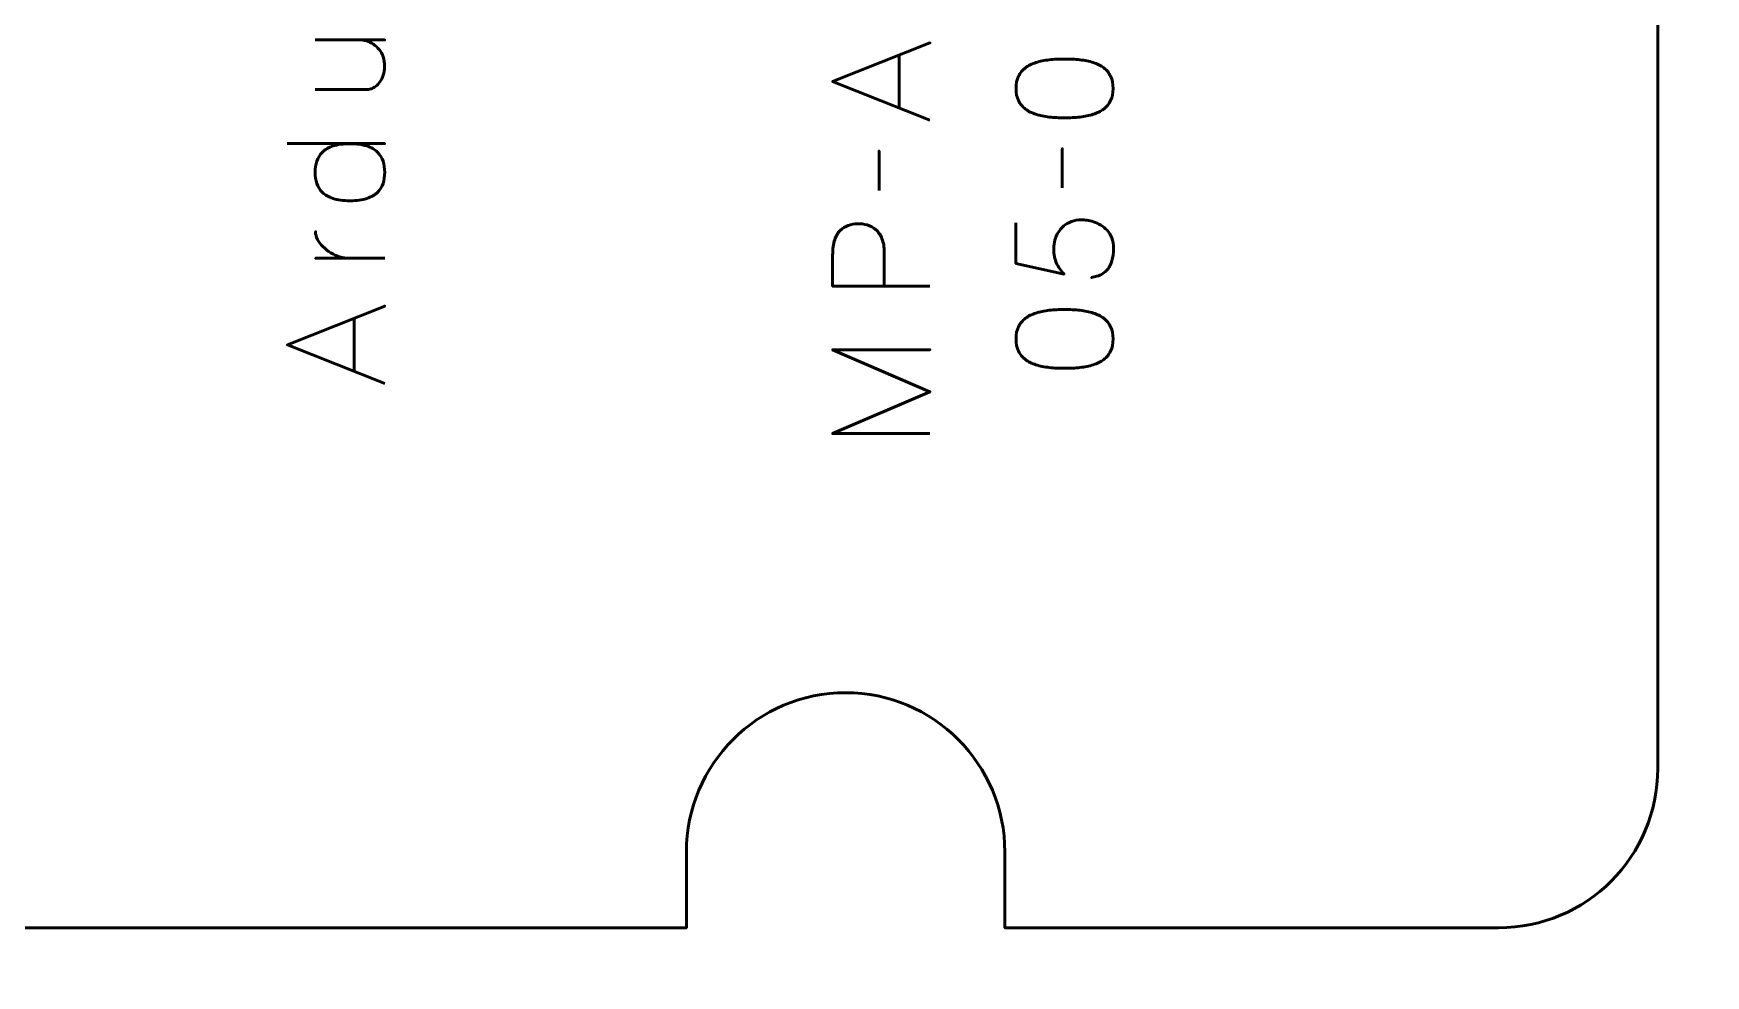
# Model space of a CAD drawing. Header units: centimetres. Extents: x -21 to 0, y -29.7 to 0.
# Drawn here: x -15.75 to -10.5, y -5.97 to -3.01 of the extents above; entities that cross this region are included whole.
import ezdxf

# ---------------------------------------------------------------- set-up
doc = ezdxf.new("R2010")
doc.units = ezdxf.units.CM
doc.header["$MEASUREMENT"] = 0
doc.layers.add('Layer 1', color=7, linetype='Continuous')

msp = doc.modelspace()

# ---------------------------------------------------------------- linework, layer by layer
at = {"layer": 'Layer 1', "color": 22, "lineweight": 53}
msp.add_open_spline([(-21.00002, -29.19996), (-21.00002, -29.19996), (-21.00002, -0.49992), (-21.00002, -0.49992), (-21.00002, -0.49992), (-21.00002, -0.22295), (-20.77693, 0.00004), (-20.49993, 0.00004), (-20.49993, 0.00004), (-20.49993, 0.00004), (-0.50008, 0.00004), (-0.50008, 0.00004), (-0.50008, 0.00004), (-0.22294, 0.00004), (0.00002, -0.22295), (0.00002, -0.49992), (0.00002, -0.49992), (0.00002, -0.49992), (0.00002, -29.19996), (0.00002, -29.19996), (0.00002, -29.19996), (0.00002, -29.47696), (-0.22294, -29.70005), (-0.50008, -29.70005), (-0.50008, -29.70005), (-0.50008, -29.70005), (-20.49993, -29.70005), (-20.49993, -29.70005), (-20.49993, -29.70005), (-20.77693, -29.70005), (-21.00002, -29.47696), (-21.00002, -29.19996)], degree=3, knots=[0, 0, 0, 0, 0.125, 0.125, 0.125, 0.125, 0.25, 0.25, 0.25, 0.25, 0.375, 0.375, 0.375, 0.375, 0.5, 0.5, 0.5, 0.5, 0.625, 0.625, 0.625, 0.625, 0.75, 0.75, 0.75, 0.75, 0.875, 0.875, 0.875, 0.875, 1, 1, 1, 1], dxfattribs=at)
at = {"layer": 'Layer 1', "color": 114, "lineweight": 53}
msp.add_open_spline([(-11.15005, -5.82102), (-11.15005, -5.82102), (-12.7, -5.82102), (-12.7, -5.82102), (-12.7, -5.82102), (-12.7, -5.82102), (-12.7, -5.5835), (-12.7, -5.5835), (-12.7, -5.5835), (-12.7, -5.3074), (-12.92391, -5.0835), (-13.2, -5.0835), (-13.2, -5.0835), (-13.47609, -5.0835), (-13.7, -5.3074), (-13.7, -5.5835), (-13.7, -5.5835), (-13.7, -5.5835), (-13.7, -5.82102), (-13.7, -5.82102), (-13.7, -5.82102), (-13.7, -5.82102), (-19.44995, -5.82102), (-19.44995, -5.82102), (-19.44995, -5.82102), (-19.72695, -5.82102), (-19.95005, -5.59793), (-19.95005, -5.32093), (-19.95005, -5.32093), (-19.95005, -5.32093), (-19.95005, -1.02107), (-19.95005, -1.02107), (-19.95005, -1.02107), (-19.95005, -0.74393), (-19.72695, -0.52097), (-19.44995, -0.52097), (-19.44995, -0.52097), (-19.44995, -0.52097), (-13.5885, -0.52097), (-13.5885, -0.52097), (-13.5885, -0.52097), (-13.5885, -0.52097), (-13.5885, -0.704), (-13.5885, -0.704), (-13.5885, -0.704), (-13.5885, -0.9801), (-13.36459, -1.204), (-13.0885, -1.204), (-13.0885, -1.204), (-12.81241, -1.204), (-12.5885, -0.9801), (-12.5885, -0.704), (-12.5885, -0.704), (-12.5885, -0.704), (-12.5885, -0.52097), (-12.5885, -0.52097), (-12.5885, -0.52097), (-12.5885, -0.52097), (-11.15005, -0.52097), (-11.15005, -0.52097), (-11.15005, -0.52097), (-10.87305, -0.52097), (-10.64995, -0.74393), (-10.64995, -1.02107), (-10.64995, -1.02107), (-10.64995, -1.02107), (-10.64995, -5.32093), (-10.64995, -5.32093), (-10.64995, -5.32093), (-10.64995, -5.59793), (-10.87305, -5.82102), (-11.15005, -5.82102)], degree=3, knots=[0, 0, 0, 0, 0.0555556, 0.0555556, 0.0555556, 0.0555556, 0.1111111, 0.1111111, 0.1111111, 0.1111111, 0.1666667, 0.1666667, 0.1666667, 0.1666667, 0.2222222, 0.2222222, 0.2222222, 0.2222222, 0.2777778, 0.2777778, 0.2777778, 0.2777778, 0.3333333, 0.3333333, 0.3333333, 0.3333333, 0.3888889, 0.3888889, 0.3888889, 0.3888889, 0.4444444, 0.4444444, 0.4444444, 0.4444444, 0.5, 0.5, 0.5, 0.5, 0.5555556, 0.5555556, 0.5555556, 0.5555556, 0.6111111, 0.6111111, 0.6111111, 0.6111111, 0.6666667, 0.6666667, 0.6666667, 0.6666667, 0.7222222, 0.7222222, 0.7222222, 0.7222222, 0.7777778, 0.7777778, 0.7777778, 0.7777778, 0.8333333, 0.8333333, 0.8333333, 0.8333333, 0.8888889, 0.8888889, 0.8888889, 0.8888889, 0.9444444, 0.9444444, 0.9444444, 0.9444444, 1, 1, 1, 1], dxfattribs=at)
at = {"layer": 'Layer 1', "color": 30, "lineweight": 53}
for points, knots in [([(-14.86515, -3.19069), (-14.86508, -3.19069), (-14.86304, -3.19069), (-14.85902, -3.19069), (-14.85902, -3.19069), (-14.855, -3.19069), (-14.84956, -3.19069), (-14.84272, -3.19069), (-14.84272, -3.19069), (-14.8358, -3.19069), (-14.82797, -3.19069), (-14.81922, -3.19069), (-14.81922, -3.19069), (-14.81055, -3.19069), (-14.80137, -3.19069), (-14.79185, -3.19069), (-14.79185, -3.19069), (-14.78225, -3.19069), (-14.7728, -3.19069), (-14.76349, -3.19069), (-14.76349, -3.19069), (-14.7541, -3.19069), (-14.74535, -3.19069), (-14.73731, -3.19069), (-14.73731, -3.19069), (-14.7292, -3.19069), (-14.72221, -3.19069), (-14.71635, -3.19069), (-14.71635, -3.19069), (-14.71057, -3.19069), (-14.70641, -3.19069), (-14.70387, -3.19069), (-14.70387, -3.19069), (-14.69992, -3.19069), (-14.69547, -3.18991), (-14.6906, -3.18822), (-14.6906, -3.18822), (-14.68566, -3.1866), (-14.68072, -3.18399), (-14.67579, -3.18039), (-14.67579, -3.18039), (-14.67078, -3.17679), (-14.66619, -3.17221), (-14.66196, -3.16649), (-14.66196, -3.16649), (-14.65772, -3.1607), (-14.65434, -3.15379), (-14.65173, -3.14575), (-14.65173, -3.14575), (-14.64912, -3.13763), (-14.6477, -3.12818), (-14.64756, -3.11745), (-14.64756, -3.11745), (-14.64756, -3.10659), (-14.64904, -3.09678), (-14.65201, -3.08803), (-14.65201, -3.08803), (-14.65504, -3.07921), (-14.6592, -3.07152), (-14.6645, -3.06482), (-14.6645, -3.06482), (-14.66979, -3.05819), (-14.67586, -3.05261), (-14.68277, -3.0481), (-14.68277, -3.0481), (-14.68961, -3.04358), (-14.69688, -3.0402), (-14.70464, -3.03794), (-14.70464, -3.03794), (-14.71233, -3.03561), (-14.72016, -3.03448), (-14.728, -3.03448), (-14.728, -3.03448), (-14.72016, -3.03448), (-14.71233, -3.03561), (-14.70464, -3.03794), (-14.70464, -3.03794), (-14.69688, -3.0402), (-14.68961, -3.04358), (-14.68277, -3.0481), (-14.68277, -3.0481), (-14.67586, -3.05261), (-14.66979, -3.05819), (-14.6645, -3.06482), (-14.6645, -3.06482), (-14.6592, -3.07152), (-14.65504, -3.07921), (-14.65201, -3.08803), (-14.65201, -3.08803), (-14.64904, -3.09678), (-14.64756, -3.10659), (-14.64756, -3.11745), (-14.64756, -3.11745), (-14.6477, -3.12818), (-14.64912, -3.13763), (-14.65173, -3.14575), (-14.65173, -3.14575), (-14.65434, -3.15379), (-14.65772, -3.1607), (-14.66196, -3.16649), (-14.66196, -3.16649), (-14.66619, -3.17221), (-14.67078, -3.17679), (-14.67579, -3.18039), (-14.67579, -3.18039), (-14.68072, -3.18399), (-14.68566, -3.1866), (-14.6906, -3.18822), (-14.6906, -3.18822), (-14.69547, -3.18991), (-14.69992, -3.19069), (-14.70387, -3.19069), (-14.70387, -3.19069), (-14.70641, -3.19069), (-14.71057, -3.19069), (-14.71635, -3.19069), (-14.71635, -3.19069), (-14.72221, -3.19069), (-14.7292, -3.19069), (-14.73731, -3.19069), (-14.73731, -3.19069), (-14.74535, -3.19069), (-14.7541, -3.19069), (-14.76349, -3.19069), (-14.76349, -3.19069), (-14.7728, -3.19069), (-14.78225, -3.19069), (-14.79185, -3.19069), (-14.79185, -3.19069), (-14.80137, -3.19069), (-14.81055, -3.19069), (-14.81922, -3.19069), (-14.81922, -3.19069), (-14.82797, -3.19069), (-14.8358, -3.19069), (-14.84272, -3.19069), (-14.84272, -3.19069), (-14.84956, -3.19069), (-14.855, -3.19069), (-14.85902, -3.19069), (-14.85902, -3.19069), (-14.86304, -3.19069), (-14.86508, -3.19069), (-14.86515, -3.19069)], [0, 0, 0, 0, 0.0277778, 0.0277778, 0.0277778, 0.0277778, 0.0555556, 0.0555556, 0.0555556, 0.0555556, 0.0833333, 0.0833333, 0.0833333, 0.0833333, 0.1111111, 0.1111111, 0.1111111, 0.1111111, 0.1388889, 0.1388889, 0.1388889, 0.1388889, 0.1666667, 0.1666667, 0.1666667, 0.1666667, 0.1944444, 0.1944444, 0.1944444, 0.1944444, 0.2222222, 0.2222222, 0.2222222, 0.2222222, 0.25, 0.25, 0.25, 0.25, 0.2777778, 0.2777778, 0.2777778, 0.2777778, 0.3055556, 0.3055556, 0.3055556, 0.3055556, 0.3333333, 0.3333333, 0.3333333, 0.3333333, 0.3611111, 0.3611111, 0.3611111, 0.3611111, 0.3888889, 0.3888889, 0.3888889, 0.3888889, 0.4166667, 0.4166667, 0.4166667, 0.4166667, 0.4444444, 0.4444444, 0.4444444, 0.4444444, 0.4722222, 0.4722222, 0.4722222, 0.4722222, 0.5, 0.5, 0.5, 0.5, 0.5277778, 0.5277778, 0.5277778, 0.5277778, 0.5555556, 0.5555556, 0.5555556, 0.5555556, 0.5833333, 0.5833333, 0.5833333, 0.5833333, 0.6111111, 0.6111111, 0.6111111, 0.6111111, 0.6388889, 0.6388889, 0.6388889, 0.6388889, 0.6666667, 0.6666667, 0.6666667, 0.6666667, 0.6944444, 0.6944444, 0.6944444, 0.6944444, 0.7222222, 0.7222222, 0.7222222, 0.7222222, 0.75, 0.75, 0.75, 0.75, 0.7777778, 0.7777778, 0.7777778, 0.7777778, 0.8055556, 0.8055556, 0.8055556, 0.8055556, 0.8333333, 0.8333333, 0.8333333, 0.8333333, 0.8611111, 0.8611111, 0.8611111, 0.8611111, 0.8888889, 0.8888889, 0.8888889, 0.8888889, 0.9166667, 0.9166667, 0.9166667, 0.9166667, 0.9444444, 0.9444444, 0.9444444, 0.9444444, 0.9722222, 0.9722222, 0.9722222, 0.9722222, 1, 1, 1, 1]), ([(-14.86515, -3.03448), (-14.86515, -3.03448), (-14.64756, -3.03448), (-14.64756, -3.03448), (-14.64756, -3.03448), (-14.64756, -3.03448), (-14.86515, -3.03448), (-14.86515, -3.03448)], [0, 0, 0, 0, 0.5, 0.5, 0.5, 0.5, 1, 1, 1, 1]), ([(-12.93547, -3.28659), (-12.93547, -3.28659), (-13.24069, -3.16552), (-13.24069, -3.16552), (-13.24069, -3.16552), (-13.24069, -3.16552), (-12.93547, -3.04402), (-12.93547, -3.04402), (-12.93547, -3.04402), (-12.93547, -3.04402), (-13.24069, -3.16552), (-13.24069, -3.16552), (-13.24069, -3.16552), (-13.24069, -3.16552), (-12.93547, -3.28659), (-12.93547, -3.28659)], [0, 0, 0, 0, 0.25, 0.25, 0.25, 0.25, 0.5, 0.5, 0.5, 0.5, 0.75, 0.75, 0.75, 0.75, 1, 1, 1, 1]), ([(-13.03157, -3.24849), (-13.03157, -3.24849), (-13.03157, -3.08255), (-13.03157, -3.08255), (-13.03157, -3.08255), (-13.03157, -3.08255), (-13.03157, -3.24849), (-13.03157, -3.24849)], [0, 0, 0, 0, 0.5, 0.5, 0.5, 0.5, 1, 1, 1, 1]), ([(-12.36016, -3.18688), (-12.36023, -3.17207), (-12.36284, -3.1593), (-12.36792, -3.14864), (-12.36792, -3.14864), (-12.373, -3.13806), (-12.38027, -3.12924), (-12.38951, -3.12219), (-12.38951, -3.12219), (-12.39882, -3.1152), (-12.40983, -3.1097), (-12.42253, -3.10561), (-12.42253, -3.10561), (-12.43523, -3.10158), (-12.44913, -3.09869), (-12.46437, -3.09707), (-12.46437, -3.09707), (-12.47961, -3.09537), (-12.49563, -3.09453), (-12.51256, -3.0946), (-12.51256, -3.0946), (-12.52942, -3.09453), (-12.54544, -3.09537), (-12.56061, -3.09707), (-12.56061, -3.09707), (-12.57578, -3.09869), (-12.58975, -3.10158), (-12.60245, -3.10561), (-12.60245, -3.10561), (-12.61508, -3.1097), (-12.62608, -3.1152), (-12.63547, -3.12219), (-12.63547, -3.12219), (-12.64478, -3.12924), (-12.65205, -3.13806), (-12.65713, -3.14864), (-12.65713, -3.14864), (-12.66228, -3.1593), (-12.66489, -3.17207), (-12.66496, -3.18688), (-12.66496, -3.18688), (-12.66489, -3.2017), (-12.66228, -3.21447), (-12.65713, -3.22513), (-12.65713, -3.22513), (-12.65205, -3.23571), (-12.64478, -3.24453), (-12.63547, -3.25158), (-12.63547, -3.25158), (-12.62608, -3.25857), (-12.61508, -3.26407), (-12.60245, -3.26816), (-12.60245, -3.26816), (-12.58975, -3.27219), (-12.57578, -3.27508), (-12.56061, -3.2767), (-12.56061, -3.2767), (-12.54544, -3.27839), (-12.52942, -3.27924), (-12.51256, -3.27917), (-12.51256, -3.27917), (-12.49563, -3.27924), (-12.47961, -3.27839), (-12.46437, -3.2767), (-12.46437, -3.2767), (-12.44913, -3.27508), (-12.43523, -3.27219), (-12.42253, -3.26816), (-12.42253, -3.26816), (-12.40983, -3.26407), (-12.39882, -3.25857), (-12.38951, -3.25158), (-12.38951, -3.25158), (-12.38027, -3.24453), (-12.373, -3.23571), (-12.36792, -3.22513), (-12.36792, -3.22513), (-12.36284, -3.21447), (-12.36023, -3.2017), (-12.36016, -3.18688)], [0, 0, 0, 0, 0.05, 0.05, 0.05, 0.05, 0.1, 0.1, 0.1, 0.1, 0.15, 0.15, 0.15, 0.15, 0.2, 0.2, 0.2, 0.2, 0.25, 0.25, 0.25, 0.25, 0.3, 0.3, 0.3, 0.3, 0.35, 0.35, 0.35, 0.35, 0.4, 0.4, 0.4, 0.4, 0.45, 0.45, 0.45, 0.45, 0.5, 0.5, 0.5, 0.5, 0.55, 0.55, 0.55, 0.55, 0.6, 0.6, 0.6, 0.6, 0.65, 0.65, 0.65, 0.65, 0.7, 0.7, 0.7, 0.7, 0.75, 0.75, 0.75, 0.75, 0.8, 0.8, 0.8, 0.8, 0.85, 0.85, 0.85, 0.85, 0.9, 0.9, 0.9, 0.9, 0.95, 0.95, 0.95, 0.95, 1, 1, 1, 1]), ([(-12.36016, -3.18688), (-12.36023, -3.17207), (-12.36284, -3.1593), (-12.36792, -3.14864), (-12.36792, -3.14864), (-12.373, -3.13806), (-12.38027, -3.12924), (-12.38951, -3.12219), (-12.38951, -3.12219), (-12.39882, -3.1152), (-12.40983, -3.1097), (-12.42253, -3.10561), (-12.42253, -3.10561), (-12.43523, -3.10158), (-12.44913, -3.09869), (-12.46437, -3.09707), (-12.46437, -3.09707), (-12.47961, -3.09537), (-12.49563, -3.09453), (-12.51256, -3.0946), (-12.51256, -3.0946), (-12.52942, -3.09453), (-12.54544, -3.09537), (-12.56061, -3.09707), (-12.56061, -3.09707), (-12.57578, -3.09869), (-12.58975, -3.10158), (-12.60245, -3.10561), (-12.60245, -3.10561), (-12.61508, -3.1097), (-12.62608, -3.1152), (-12.63547, -3.12219), (-12.63547, -3.12219), (-12.64478, -3.12924), (-12.65205, -3.13806), (-12.65713, -3.14864), (-12.65713, -3.14864), (-12.66228, -3.1593), (-12.66489, -3.17207), (-12.66496, -3.18688), (-12.66496, -3.18688), (-12.66489, -3.2017), (-12.66228, -3.21447), (-12.65713, -3.22513), (-12.65713, -3.22513), (-12.65205, -3.23571), (-12.64478, -3.24453), (-12.63547, -3.25158), (-12.63547, -3.25158), (-12.62608, -3.25857), (-12.61508, -3.26407), (-12.60245, -3.26816), (-12.60245, -3.26816), (-12.58975, -3.27219), (-12.57578, -3.27508), (-12.56061, -3.2767), (-12.56061, -3.2767), (-12.54544, -3.27839), (-12.52942, -3.27924), (-12.51256, -3.27917), (-12.51256, -3.27917), (-12.49563, -3.27924), (-12.47961, -3.27839), (-12.46437, -3.2767), (-12.46437, -3.2767), (-12.44913, -3.27508), (-12.43523, -3.27219), (-12.42253, -3.26816), (-12.42253, -3.26816), (-12.40983, -3.26407), (-12.39882, -3.25857), (-12.38951, -3.25158), (-12.38951, -3.25158), (-12.38027, -3.24453), (-12.373, -3.23571), (-12.36792, -3.22513), (-12.36792, -3.22513), (-12.36284, -3.21447), (-12.36023, -3.2017), (-12.36016, -3.18688)], [0, 0, 0, 0, 0.05, 0.05, 0.05, 0.05, 0.1, 0.1, 0.1, 0.1, 0.15, 0.15, 0.15, 0.15, 0.2, 0.2, 0.2, 0.2, 0.25, 0.25, 0.25, 0.25, 0.3, 0.3, 0.3, 0.3, 0.35, 0.35, 0.35, 0.35, 0.4, 0.4, 0.4, 0.4, 0.45, 0.45, 0.45, 0.45, 0.5, 0.5, 0.5, 0.5, 0.55, 0.55, 0.55, 0.55, 0.6, 0.6, 0.6, 0.6, 0.65, 0.65, 0.65, 0.65, 0.7, 0.7, 0.7, 0.7, 0.75, 0.75, 0.75, 0.75, 0.8, 0.8, 0.8, 0.8, 0.85, 0.85, 0.85, 0.85, 0.9, 0.9, 0.9, 0.9, 0.95, 0.95, 0.95, 0.95, 1, 1, 1, 1]), ([(-14.95321, -3.36002), (-14.95321, -3.36002), (-14.64714, -3.36002), (-14.64714, -3.36002), (-14.64714, -3.36002), (-14.64714, -3.36002), (-14.95321, -3.36002), (-14.95321, -3.36002)], [0, 0, 0, 0, 0.5, 0.5, 0.5, 0.5, 1, 1, 1, 1]), ([(-14.86558, -3.45019), (-14.86565, -3.43784), (-14.86396, -3.42627), (-14.86043, -3.41547), (-14.86043, -3.41547), (-14.8569, -3.40468), (-14.85097, -3.39515), (-14.84272, -3.3869), (-14.84272, -3.3869), (-14.83446, -3.37864), (-14.82325, -3.37222), (-14.80913, -3.36757), (-14.80913, -3.36757), (-14.79502, -3.36291), (-14.77746, -3.36051), (-14.75636, -3.36044), (-14.75636, -3.36044), (-14.73526, -3.36051), (-14.7177, -3.36291), (-14.70358, -3.36757), (-14.70358, -3.36757), (-14.68947, -3.37222), (-14.67825, -3.37864), (-14.67, -3.3869), (-14.67, -3.3869), (-14.66174, -3.39515), (-14.65582, -3.40468), (-14.65229, -3.41547), (-14.65229, -3.41547), (-14.64876, -3.42627), (-14.64707, -3.43784), (-14.64714, -3.45019), (-14.64714, -3.45019), (-14.64707, -3.46253), (-14.64876, -3.47411), (-14.65229, -3.48483), (-14.65229, -3.48483), (-14.65582, -3.49563), (-14.66174, -3.50508), (-14.67, -3.51326), (-14.67, -3.51326), (-14.67825, -3.52145), (-14.68947, -3.52787), (-14.70358, -3.53245), (-14.70358, -3.53245), (-14.7177, -3.53711), (-14.73526, -3.53944), (-14.75636, -3.53951), (-14.75636, -3.53951), (-14.77746, -3.53944), (-14.79502, -3.53711), (-14.80913, -3.53245), (-14.80913, -3.53245), (-14.82325, -3.52787), (-14.83446, -3.52145), (-14.84272, -3.51326), (-14.84272, -3.51326), (-14.85097, -3.50508), (-14.8569, -3.49563), (-14.86043, -3.48483), (-14.86043, -3.48483), (-14.86396, -3.47411), (-14.86565, -3.46253), (-14.86558, -3.45019)], [0, 0, 0, 0, 0.0625, 0.0625, 0.0625, 0.0625, 0.125, 0.125, 0.125, 0.125, 0.1875, 0.1875, 0.1875, 0.1875, 0.25, 0.25, 0.25, 0.25, 0.3125, 0.3125, 0.3125, 0.3125, 0.375, 0.375, 0.375, 0.375, 0.4375, 0.4375, 0.4375, 0.4375, 0.5, 0.5, 0.5, 0.5, 0.5625, 0.5625, 0.5625, 0.5625, 0.625, 0.625, 0.625, 0.625, 0.6875, 0.6875, 0.6875, 0.6875, 0.75, 0.75, 0.75, 0.75, 0.8125, 0.8125, 0.8125, 0.8125, 0.875, 0.875, 0.875, 0.875, 0.9375, 0.9375, 0.9375, 0.9375, 1, 1, 1, 1]), ([(-14.86558, -3.45019), (-14.86565, -3.43784), (-14.86396, -3.42627), (-14.86043, -3.41547), (-14.86043, -3.41547), (-14.8569, -3.40468), (-14.85097, -3.39515), (-14.84272, -3.3869), (-14.84272, -3.3869), (-14.83446, -3.37864), (-14.82325, -3.37222), (-14.80913, -3.36757), (-14.80913, -3.36757), (-14.79502, -3.36291), (-14.77746, -3.36051), (-14.75636, -3.36044), (-14.75636, -3.36044), (-14.73526, -3.36051), (-14.7177, -3.36291), (-14.70358, -3.36757), (-14.70358, -3.36757), (-14.68947, -3.37222), (-14.67825, -3.37864), (-14.67, -3.3869), (-14.67, -3.3869), (-14.66174, -3.39515), (-14.65582, -3.40468), (-14.65229, -3.41547), (-14.65229, -3.41547), (-14.64876, -3.42627), (-14.64707, -3.43784), (-14.64714, -3.45019), (-14.64714, -3.45019), (-14.64707, -3.46253), (-14.64876, -3.47411), (-14.65229, -3.48483), (-14.65229, -3.48483), (-14.65582, -3.49563), (-14.66174, -3.50508), (-14.67, -3.51326), (-14.67, -3.51326), (-14.67825, -3.52145), (-14.68947, -3.52787), (-14.70358, -3.53245), (-14.70358, -3.53245), (-14.7177, -3.53711), (-14.73526, -3.53944), (-14.75636, -3.53951), (-14.75636, -3.53951), (-14.77746, -3.53944), (-14.79502, -3.53711), (-14.80913, -3.53245), (-14.80913, -3.53245), (-14.82325, -3.52787), (-14.83446, -3.52145), (-14.84272, -3.51326), (-14.84272, -3.51326), (-14.85097, -3.50508), (-14.8569, -3.49563), (-14.86043, -3.48483), (-14.86043, -3.48483), (-14.86396, -3.47411), (-14.86565, -3.46253), (-14.86558, -3.45019)], [0, 0, 0, 0, 0.0625, 0.0625, 0.0625, 0.0625, 0.125, 0.125, 0.125, 0.125, 0.1875, 0.1875, 0.1875, 0.1875, 0.25, 0.25, 0.25, 0.25, 0.3125, 0.3125, 0.3125, 0.3125, 0.375, 0.375, 0.375, 0.375, 0.4375, 0.4375, 0.4375, 0.4375, 0.5, 0.5, 0.5, 0.5, 0.5625, 0.5625, 0.5625, 0.5625, 0.625, 0.625, 0.625, 0.625, 0.6875, 0.6875, 0.6875, 0.6875, 0.75, 0.75, 0.75, 0.75, 0.8125, 0.8125, 0.8125, 0.8125, 0.875, 0.875, 0.875, 0.875, 0.9375, 0.9375, 0.9375, 0.9375, 1, 1, 1, 1]), ([(-13.09507, -3.50672), (-13.09507, -3.50672), (-13.09507, -3.38353), (-13.09507, -3.38353), (-13.09507, -3.38353), (-13.09507, -3.38353), (-13.09507, -3.50672), (-13.09507, -3.50672)], [0, 0, 0, 0, 0.5, 0.5, 0.5, 0.5, 1, 1, 1, 1]), ([(-12.51976, -3.4993), (-12.51976, -3.4993), (-12.51976, -3.37611), (-12.51976, -3.37611), (-12.51976, -3.37611), (-12.51976, -3.37611), (-12.51976, -3.4993), (-12.51976, -3.4993)], [0, 0, 0, 0, 0.5, 0.5, 0.5, 0.5, 1, 1, 1, 1]), ([(-12.93547, -3.80728), (-12.93547, -3.80728), (-13.24069, -3.80728), (-13.24069, -3.80728), (-13.24069, -3.80728), (-13.24069, -3.80728), (-13.24069, -3.70991), (-13.24069, -3.70991), (-13.24069, -3.70991), (-13.24062, -3.69044), (-13.23843, -3.67443), (-13.2342, -3.6618), (-13.2342, -3.6618), (-13.23004, -3.64924), (-13.22425, -3.63936), (-13.21691, -3.63223), (-13.21691, -3.63223), (-13.20965, -3.62511), (-13.20132, -3.62003), (-13.19194, -3.61692), (-13.19194, -3.61692), (-13.18255, -3.61389), (-13.17275, -3.61213), (-13.16237, -3.6117), (-13.16237, -3.6117), (-13.152, -3.61121), (-13.14184, -3.61241), (-13.13197, -3.61523), (-13.13197, -3.61523), (-13.12209, -3.61812), (-13.11313, -3.62299), (-13.10508, -3.62998), (-13.10508, -3.62998), (-13.09704, -3.63689), (-13.09062, -3.64627), (-13.08589, -3.65806), (-13.08589, -3.65806), (-13.0811, -3.66984), (-13.0787, -3.68444), (-13.07856, -3.70187), (-13.07856, -3.70187), (-13.07856, -3.70187), (-13.07856, -3.80728), (-13.07856, -3.80728), (-13.07856, -3.80728), (-13.07856, -3.80728), (-13.07856, -3.70187), (-13.07856, -3.70187), (-13.07856, -3.70187), (-13.0787, -3.6848), (-13.0811, -3.67033), (-13.08589, -3.65862), (-13.08589, -3.65862), (-13.09062, -3.64684), (-13.09704, -3.63745), (-13.10508, -3.6304), (-13.10508, -3.6304), (-13.11313, -3.62341), (-13.12209, -3.6184), (-13.13197, -3.61544), (-13.13197, -3.61544), (-13.14184, -3.61248), (-13.152, -3.61121), (-13.16237, -3.6117), (-13.16237, -3.6117), (-13.17275, -3.61213), (-13.18255, -3.61389), (-13.19194, -3.61706), (-13.19194, -3.61706), (-13.20132, -3.62017), (-13.20965, -3.62539), (-13.21691, -3.63252), (-13.21691, -3.63252), (-13.22425, -3.63971), (-13.23004, -3.64959), (-13.2342, -3.66215), (-13.2342, -3.66215), (-13.23843, -3.67478), (-13.24062, -3.69065), (-13.24069, -3.70991), (-13.24069, -3.70991), (-13.24069, -3.70991), (-13.24069, -3.80728), (-13.24069, -3.80728), (-13.24069, -3.80728), (-13.24069, -3.80728), (-12.93547, -3.80728), (-12.93547, -3.80728)], [0, 0, 0, 0, 0.0454545, 0.0454545, 0.0454545, 0.0454545, 0.0909091, 0.0909091, 0.0909091, 0.0909091, 0.1363636, 0.1363636, 0.1363636, 0.1363636, 0.1818182, 0.1818182, 0.1818182, 0.1818182, 0.2272727, 0.2272727, 0.2272727, 0.2272727, 0.2727273, 0.2727273, 0.2727273, 0.2727273, 0.3181818, 0.3181818, 0.3181818, 0.3181818, 0.3636364, 0.3636364, 0.3636364, 0.3636364, 0.4090909, 0.4090909, 0.4090909, 0.4090909, 0.4545455, 0.4545455, 0.4545455, 0.4545455, 0.5, 0.5, 0.5, 0.5, 0.5454545, 0.5454545, 0.5454545, 0.5454545, 0.5909091, 0.5909091, 0.5909091, 0.5909091, 0.6363636, 0.6363636, 0.6363636, 0.6363636, 0.6818182, 0.6818182, 0.6818182, 0.6818182, 0.7272727, 0.7272727, 0.7272727, 0.7272727, 0.7727273, 0.7727273, 0.7727273, 0.7727273, 0.8181818, 0.8181818, 0.8181818, 0.8181818, 0.8636364, 0.8636364, 0.8636364, 0.8636364, 0.9090909, 0.9090909, 0.9090909, 0.9090909, 0.9545455, 0.9545455, 0.9545455, 0.9545455, 1, 1, 1, 1]), ([(-12.66538, -3.60894), (-12.66538, -3.60894), (-12.66538, -3.73594), (-12.66538, -3.73594), (-12.66538, -3.73594), (-12.66538, -3.73594), (-12.51383, -3.76981), (-12.51383, -3.76981), (-12.51383, -3.76981), (-12.51891, -3.76388), (-12.52349, -3.75824), (-12.52752, -3.7528), (-12.52752, -3.7528), (-12.53154, -3.74744), (-12.53492, -3.7418), (-12.53775, -3.7358), (-12.53775, -3.7358), (-12.54057, -3.72987), (-12.54269, -3.7231), (-12.54417, -3.71548), (-12.54417, -3.71548), (-12.54565, -3.70793), (-12.54643, -3.6989), (-12.54643, -3.68853), (-12.54643, -3.68853), (-12.54643, -3.68006), (-12.5453, -3.67159), (-12.54297, -3.66313), (-12.54297, -3.66313), (-12.54071, -3.65466), (-12.53725, -3.64662), (-12.53267, -3.639), (-12.53267, -3.639), (-12.52801, -3.63131), (-12.52222, -3.62453), (-12.51524, -3.61861), (-12.51524, -3.61861), (-12.50825, -3.61261), (-12.50007, -3.60788), (-12.49069, -3.6045), (-12.49069, -3.6045), (-12.4813, -3.60104), (-12.47065, -3.59928), (-12.4588, -3.59921), (-12.4588, -3.59921), (-12.45442, -3.59913), (-12.44892, -3.59963), (-12.44243, -3.60062), (-12.44243, -3.60062), (-12.43594, -3.60153), (-12.42888, -3.60323), (-12.4214, -3.60563), (-12.4214, -3.60563), (-12.41392, -3.60802), (-12.40651, -3.61141), (-12.39918, -3.61571), (-12.39918, -3.61571), (-12.39184, -3.62002), (-12.38514, -3.62552), (-12.37907, -3.63215), (-12.37907, -3.63215), (-12.373, -3.63879), (-12.36813, -3.64683), (-12.36446, -3.65621), (-12.36446, -3.65621), (-12.36087, -3.66567), (-12.35896, -3.67675), (-12.35889, -3.68937), (-12.35889, -3.68937), (-12.35896, -3.70447), (-12.36058, -3.71717), (-12.36362, -3.72747), (-12.36362, -3.72747), (-12.36672, -3.73778), (-12.37074, -3.74617), (-12.37582, -3.75266), (-12.37582, -3.75266), (-12.3809, -3.75922), (-12.38648, -3.7643), (-12.39254, -3.76797), (-12.39254, -3.76797), (-12.39861, -3.77164), (-12.40468, -3.77439), (-12.41075, -3.77623), (-12.41075, -3.77623), (-12.41682, -3.77806), (-12.42239, -3.77947), (-12.42747, -3.78039), (-12.42747, -3.78039), (-12.42239, -3.77947), (-12.41682, -3.77806), (-12.41075, -3.77623), (-12.41075, -3.77623), (-12.40468, -3.77439), (-12.39861, -3.77164), (-12.39254, -3.76797), (-12.39254, -3.76797), (-12.38648, -3.7643), (-12.3809, -3.75922), (-12.37582, -3.75266), (-12.37582, -3.75266), (-12.37074, -3.74617), (-12.36672, -3.73778), (-12.36362, -3.72747), (-12.36362, -3.72747), (-12.36058, -3.71717), (-12.35896, -3.70447), (-12.35889, -3.68937), (-12.35889, -3.68937), (-12.35896, -3.67675), (-12.36087, -3.66567), (-12.36446, -3.65621), (-12.36446, -3.65621), (-12.36813, -3.64683), (-12.373, -3.63879), (-12.37907, -3.63215), (-12.37907, -3.63215), (-12.38514, -3.62552), (-12.39184, -3.62002), (-12.39918, -3.61571), (-12.39918, -3.61571), (-12.40651, -3.61141), (-12.41392, -3.60802), (-12.4214, -3.60563), (-12.4214, -3.60563), (-12.42888, -3.60323), (-12.43594, -3.60153), (-12.44243, -3.60062), (-12.44243, -3.60062), (-12.44892, -3.59963), (-12.45442, -3.59913), (-12.4588, -3.59921), (-12.4588, -3.59921), (-12.47065, -3.59928), (-12.4813, -3.60104), (-12.49069, -3.6045), (-12.49069, -3.6045), (-12.50007, -3.60788), (-12.50825, -3.61261), (-12.51524, -3.61861), (-12.51524, -3.61861), (-12.52222, -3.62453), (-12.52801, -3.63131), (-12.53267, -3.639), (-12.53267, -3.639), (-12.53725, -3.64662), (-12.54071, -3.65466), (-12.54297, -3.66313), (-12.54297, -3.66313), (-12.5453, -3.67159), (-12.54643, -3.68006), (-12.54643, -3.68853), (-12.54643, -3.68853), (-12.54643, -3.6989), (-12.54565, -3.70793), (-12.54417, -3.71548), (-12.54417, -3.71548), (-12.54269, -3.7231), (-12.54057, -3.72987), (-12.53775, -3.7358), (-12.53775, -3.7358), (-12.53492, -3.7418), (-12.53154, -3.74744), (-12.52752, -3.7528), (-12.52752, -3.7528), (-12.52349, -3.75824), (-12.51891, -3.76388), (-12.51383, -3.76981), (-12.51383, -3.76981), (-12.51383, -3.76981), (-12.66538, -3.73594), (-12.66538, -3.73594), (-12.66538, -3.73594), (-12.66538, -3.73594), (-12.66538, -3.60894), (-12.66538, -3.60894)], [0, 0, 0, 0, 0.0227273, 0.0227273, 0.0227273, 0.0227273, 0.0454545, 0.0454545, 0.0454545, 0.0454545, 0.0681818, 0.0681818, 0.0681818, 0.0681818, 0.0909091, 0.0909091, 0.0909091, 0.0909091, 0.1136364, 0.1136364, 0.1136364, 0.1136364, 0.1363636, 0.1363636, 0.1363636, 0.1363636, 0.1590909, 0.1590909, 0.1590909, 0.1590909, 0.1818182, 0.1818182, 0.1818182, 0.1818182, 0.2045455, 0.2045455, 0.2045455, 0.2045455, 0.2272727, 0.2272727, 0.2272727, 0.2272727, 0.25, 0.25, 0.25, 0.25, 0.2727273, 0.2727273, 0.2727273, 0.2727273, 0.2954545, 0.2954545, 0.2954545, 0.2954545, 0.3181818, 0.3181818, 0.3181818, 0.3181818, 0.3409091, 0.3409091, 0.3409091, 0.3409091, 0.3636364, 0.3636364, 0.3636364, 0.3636364, 0.3863636, 0.3863636, 0.3863636, 0.3863636, 0.4090909, 0.4090909, 0.4090909, 0.4090909, 0.4318182, 0.4318182, 0.4318182, 0.4318182, 0.4545455, 0.4545455, 0.4545455, 0.4545455, 0.4772727, 0.4772727, 0.4772727, 0.4772727, 0.5, 0.5, 0.5, 0.5, 0.5227273, 0.5227273, 0.5227273, 0.5227273, 0.5454545, 0.5454545, 0.5454545, 0.5454545, 0.5681818, 0.5681818, 0.5681818, 0.5681818, 0.5909091, 0.5909091, 0.5909091, 0.5909091, 0.6136364, 0.6136364, 0.6136364, 0.6136364, 0.6363636, 0.6363636, 0.6363636, 0.6363636, 0.6590909, 0.6590909, 0.6590909, 0.6590909, 0.6818182, 0.6818182, 0.6818182, 0.6818182, 0.7045455, 0.7045455, 0.7045455, 0.7045455, 0.7272727, 0.7272727, 0.7272727, 0.7272727, 0.75, 0.75, 0.75, 0.75, 0.7727273, 0.7727273, 0.7727273, 0.7727273, 0.7954545, 0.7954545, 0.7954545, 0.7954545, 0.8181818, 0.8181818, 0.8181818, 0.8181818, 0.8409091, 0.8409091, 0.8409091, 0.8409091, 0.8636364, 0.8636364, 0.8636364, 0.8636364, 0.8863636, 0.8863636, 0.8863636, 0.8863636, 0.9090909, 0.9090909, 0.9090909, 0.9090909, 0.9318182, 0.9318182, 0.9318182, 0.9318182, 0.9545455, 0.9545455, 0.9545455, 0.9545455, 0.9772727, 0.9772727, 0.9772727, 0.9772727, 1, 1, 1, 1]), ([(-14.75805, -3.71985), (-14.76786, -3.72006), (-14.77781, -3.71858), (-14.78783, -3.71548), (-14.78783, -3.71548), (-14.79785, -3.71237), (-14.80744, -3.70807), (-14.81661, -3.70256), (-14.81661, -3.70256), (-14.82579, -3.69699), (-14.8339, -3.69064), (-14.8411, -3.68344), (-14.8411, -3.68344), (-14.84829, -3.67632), (-14.85394, -3.6687), (-14.8581, -3.66073), (-14.8581, -3.66073), (-14.86226, -3.65275), (-14.86431, -3.64485), (-14.86431, -3.63688), (-14.86431, -3.63688), (-14.86431, -3.64485), (-14.86226, -3.65275), (-14.8581, -3.66073), (-14.8581, -3.66073), (-14.85394, -3.6687), (-14.84829, -3.67632), (-14.8411, -3.68344), (-14.8411, -3.68344), (-14.8339, -3.69064), (-14.82579, -3.69699), (-14.81661, -3.70256), (-14.81661, -3.70256), (-14.80744, -3.70807), (-14.79785, -3.71237), (-14.78783, -3.71548), (-14.78783, -3.71548), (-14.77781, -3.71858), (-14.76786, -3.72006), (-14.75805, -3.71985)], [0, 0, 0, 0, 0.1, 0.1, 0.1, 0.1, 0.2, 0.2, 0.2, 0.2, 0.3, 0.3, 0.3, 0.3, 0.4, 0.4, 0.4, 0.4, 0.5, 0.5, 0.5, 0.5, 0.6, 0.6, 0.6, 0.6, 0.7, 0.7, 0.7, 0.7, 0.8, 0.8, 0.8, 0.8, 0.9, 0.9, 0.9, 0.9, 1, 1, 1, 1]), ([(-14.64714, -3.71985), (-14.64714, -3.71985), (-14.86431, -3.71985), (-14.86431, -3.71985), (-14.86431, -3.71985), (-14.86431, -3.71985), (-14.64714, -3.71985), (-14.64714, -3.71985)], [0, 0, 0, 0, 0.5, 0.5, 0.5, 0.5, 1, 1, 1, 1]), ([(-14.64714, -4.1127), (-14.64714, -4.1127), (-14.95236, -3.99163), (-14.95236, -3.99163), (-14.95236, -3.99163), (-14.95236, -3.99163), (-14.64714, -3.87013), (-14.64714, -3.87013), (-14.64714, -3.87013), (-14.64714, -3.87013), (-14.95236, -3.99163), (-14.95236, -3.99163), (-14.95236, -3.99163), (-14.95236, -3.99163), (-14.64714, -4.1127), (-14.64714, -4.1127)], [0, 0, 0, 0, 0.25, 0.25, 0.25, 0.25, 0.5, 0.5, 0.5, 0.5, 0.75, 0.75, 0.75, 0.75, 1, 1, 1, 1]), ([(-12.36016, -3.973), (-12.36023, -3.95819), (-12.36284, -3.94542), (-12.36792, -3.93476), (-12.36792, -3.93476), (-12.373, -3.92418), (-12.38027, -3.91536), (-12.38951, -3.90831), (-12.38951, -3.90831), (-12.39882, -3.90132), (-12.40983, -3.89582), (-12.42253, -3.89173), (-12.42253, -3.89173), (-12.43523, -3.8877), (-12.44913, -3.88481), (-12.46437, -3.88319), (-12.46437, -3.88319), (-12.47961, -3.88149), (-12.49563, -3.88065), (-12.51256, -3.88072), (-12.51256, -3.88072), (-12.52942, -3.88065), (-12.54544, -3.88149), (-12.56061, -3.88319), (-12.56061, -3.88319), (-12.57578, -3.88481), (-12.58975, -3.8877), (-12.60245, -3.89173), (-12.60245, -3.89173), (-12.61508, -3.89582), (-12.62608, -3.90132), (-12.63547, -3.90831), (-12.63547, -3.90831), (-12.64478, -3.91536), (-12.65205, -3.92418), (-12.65713, -3.93476), (-12.65713, -3.93476), (-12.66228, -3.94542), (-12.66489, -3.95819), (-12.66496, -3.973), (-12.66496, -3.973), (-12.66489, -3.98782), (-12.66228, -4.00059), (-12.65713, -4.01125), (-12.65713, -4.01125), (-12.65205, -4.02183), (-12.64478, -4.03065), (-12.63547, -4.0377), (-12.63547, -4.0377), (-12.62608, -4.04469), (-12.61508, -4.05019), (-12.60245, -4.05428), (-12.60245, -4.05428), (-12.58975, -4.05831), (-12.57578, -4.0612), (-12.56061, -4.06282), (-12.56061, -4.06282), (-12.54544, -4.06451), (-12.52942, -4.06536), (-12.51256, -4.06529), (-12.51256, -4.06529), (-12.49563, -4.06536), (-12.47961, -4.06451), (-12.46437, -4.06282), (-12.46437, -4.06282), (-12.44913, -4.0612), (-12.43523, -4.05831), (-12.42253, -4.05428), (-12.42253, -4.05428), (-12.40983, -4.05019), (-12.39882, -4.04469), (-12.38951, -4.0377), (-12.38951, -4.0377), (-12.38027, -4.03065), (-12.373, -4.02183), (-12.36792, -4.01125), (-12.36792, -4.01125), (-12.36284, -4.00059), (-12.36023, -3.98782), (-12.36016, -3.973)], [0, 0, 0, 0, 0.05, 0.05, 0.05, 0.05, 0.1, 0.1, 0.1, 0.1, 0.15, 0.15, 0.15, 0.15, 0.2, 0.2, 0.2, 0.2, 0.25, 0.25, 0.25, 0.25, 0.3, 0.3, 0.3, 0.3, 0.35, 0.35, 0.35, 0.35, 0.4, 0.4, 0.4, 0.4, 0.45, 0.45, 0.45, 0.45, 0.5, 0.5, 0.5, 0.5, 0.55, 0.55, 0.55, 0.55, 0.6, 0.6, 0.6, 0.6, 0.65, 0.65, 0.65, 0.65, 0.7, 0.7, 0.7, 0.7, 0.75, 0.75, 0.75, 0.75, 0.8, 0.8, 0.8, 0.8, 0.85, 0.85, 0.85, 0.85, 0.9, 0.9, 0.9, 0.9, 0.95, 0.95, 0.95, 0.95, 1, 1, 1, 1]), ([(-12.36016, -3.973), (-12.36023, -3.95819), (-12.36284, -3.94542), (-12.36792, -3.93476), (-12.36792, -3.93476), (-12.373, -3.92418), (-12.38027, -3.91536), (-12.38951, -3.90831), (-12.38951, -3.90831), (-12.39882, -3.90132), (-12.40983, -3.89582), (-12.42253, -3.89173), (-12.42253, -3.89173), (-12.43523, -3.8877), (-12.44913, -3.88481), (-12.46437, -3.88319), (-12.46437, -3.88319), (-12.47961, -3.88149), (-12.49563, -3.88065), (-12.51256, -3.88072), (-12.51256, -3.88072), (-12.52942, -3.88065), (-12.54544, -3.88149), (-12.56061, -3.88319), (-12.56061, -3.88319), (-12.57578, -3.88481), (-12.58975, -3.8877), (-12.60245, -3.89173), (-12.60245, -3.89173), (-12.61508, -3.89582), (-12.62608, -3.90132), (-12.63547, -3.90831), (-12.63547, -3.90831), (-12.64478, -3.91536), (-12.65205, -3.92418), (-12.65713, -3.93476), (-12.65713, -3.93476), (-12.66228, -3.94542), (-12.66489, -3.95819), (-12.66496, -3.973), (-12.66496, -3.973), (-12.66489, -3.98782), (-12.66228, -4.00059), (-12.65713, -4.01125), (-12.65713, -4.01125), (-12.65205, -4.02183), (-12.64478, -4.03065), (-12.63547, -4.0377), (-12.63547, -4.0377), (-12.62608, -4.04469), (-12.61508, -4.05019), (-12.60245, -4.05428), (-12.60245, -4.05428), (-12.58975, -4.05831), (-12.57578, -4.0612), (-12.56061, -4.06282), (-12.56061, -4.06282), (-12.54544, -4.06451), (-12.52942, -4.06536), (-12.51256, -4.06529), (-12.51256, -4.06529), (-12.49563, -4.06536), (-12.47961, -4.06451), (-12.46437, -4.06282), (-12.46437, -4.06282), (-12.44913, -4.0612), (-12.43523, -4.05831), (-12.42253, -4.05428), (-12.42253, -4.05428), (-12.40983, -4.05019), (-12.39882, -4.04469), (-12.38951, -4.0377), (-12.38951, -4.0377), (-12.38027, -4.03065), (-12.373, -4.02183), (-12.36792, -4.01125), (-12.36792, -4.01125), (-12.36284, -4.00059), (-12.36023, -3.98782), (-12.36016, -3.973)], [0, 0, 0, 0, 0.05, 0.05, 0.05, 0.05, 0.1, 0.1, 0.1, 0.1, 0.15, 0.15, 0.15, 0.15, 0.2, 0.2, 0.2, 0.2, 0.25, 0.25, 0.25, 0.25, 0.3, 0.3, 0.3, 0.3, 0.35, 0.35, 0.35, 0.35, 0.4, 0.4, 0.4, 0.4, 0.45, 0.45, 0.45, 0.45, 0.5, 0.5, 0.5, 0.5, 0.55, 0.55, 0.55, 0.55, 0.6, 0.6, 0.6, 0.6, 0.65, 0.65, 0.65, 0.65, 0.7, 0.7, 0.7, 0.7, 0.75, 0.75, 0.75, 0.75, 0.8, 0.8, 0.8, 0.8, 0.85, 0.85, 0.85, 0.85, 0.9, 0.9, 0.9, 0.9, 0.95, 0.95, 0.95, 0.95, 1, 1, 1, 1]), ([(-14.74324, -4.0746), (-14.74324, -4.0746), (-14.74324, -3.90866), (-14.74324, -3.90866), (-14.74324, -3.90866), (-14.74324, -3.90866), (-14.74324, -4.0746), (-14.74324, -4.0746)], [0, 0, 0, 0, 0.5, 0.5, 0.5, 0.5, 1, 1, 1, 1]), ([(-12.93547, -4.26998), (-12.93547, -4.26998), (-13.24069, -4.26998), (-13.24069, -4.26998), (-13.24069, -4.26998), (-13.24069, -4.26998), (-12.93547, -4.13875), (-12.93547, -4.13875), (-12.93547, -4.13875), (-12.93547, -4.13875), (-13.24069, -4.00709), (-13.24069, -4.00709), (-13.24069, -4.00709), (-13.24069, -4.00709), (-12.93547, -4.00709), (-12.93547, -4.00709), (-12.93547, -4.00709), (-12.93547, -4.00709), (-13.24069, -4.00709), (-13.24069, -4.00709), (-13.24069, -4.00709), (-13.24069, -4.00709), (-12.93547, -4.13875), (-12.93547, -4.13875), (-12.93547, -4.13875), (-12.93547, -4.13875), (-13.24069, -4.26998), (-13.24069, -4.26998), (-13.24069, -4.26998), (-13.24069, -4.26998), (-12.93547, -4.26998), (-12.93547, -4.26998)], [0, 0, 0, 0, 0.125, 0.125, 0.125, 0.125, 0.25, 0.25, 0.25, 0.25, 0.375, 0.375, 0.375, 0.375, 0.5, 0.5, 0.5, 0.5, 0.625, 0.625, 0.625, 0.625, 0.75, 0.75, 0.75, 0.75, 0.875, 0.875, 0.875, 0.875, 1, 1, 1, 1])]:
    msp.add_open_spline(points, degree=3, knots=knots, dxfattribs=at)

doc.saveas('drawing.dxf')
